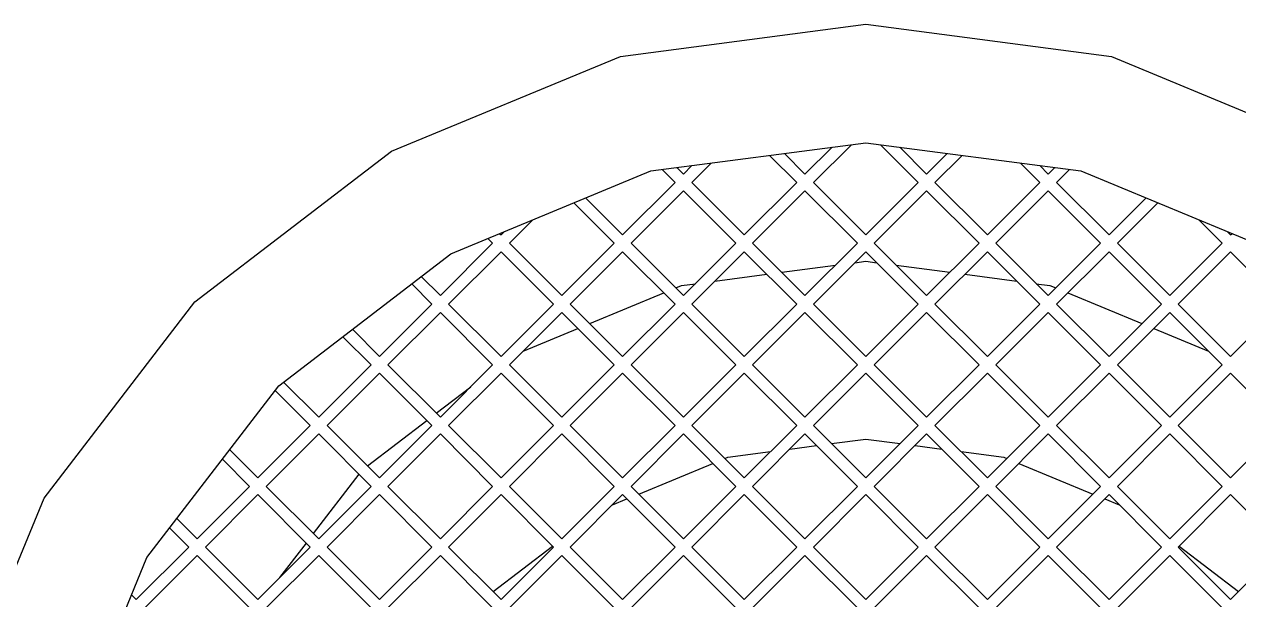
# Model space of a CAD drawing. Header units: inches. Extents: x 0 to 840, y -594 to 0.
# Drawn here: x 308.91 to 329.39, y -211.8 to -202.08 of the extents above; entities that cross this region are included whole.
import ezdxf

# ---------------------------------------------------------------- set-up
doc = ezdxf.new("R2010")
doc.units = ezdxf.units.IN
doc.header["$MEASUREMENT"] = 0

msp = doc.modelspace()

# ---------------------------------------------------------------- linework, layer by layer
at = {"color": 18, "true_color": 0x000000}
for p, q in [((318.966, -202.63), (323.106, -202.084)), ((318.966, -202.63), (323.106, -202.084)), ((323.106, -202.084), (327.248, -202.63)), ((323.106, -202.084), (327.248, -202.63)), ((315.106, -204.228), (318.966, -202.63)), ((315.106, -204.228), (318.966, -202.63)), ((327.248, -202.63), (331.106, -204.228)), ((327.248, -202.63), (331.106, -204.228)), ((319.482, -204.56), (323.106, -204.084)), ((319.482, -204.56), (323.106, -204.084)), ((322.08, -204.614), (322.536, -204.158)), ((322.08, -204.614), (322.536, -204.158)), ((322.222, -204.754), (322.862, -204.116)), ((322.222, -204.754), (322.862, -204.116)), ((323.106, -204.084), (326.73, -204.56)), ((323.106, -204.084), (326.73, -204.56)), ((323.352, -204.116), (323.99, -204.754)), ((323.352, -204.116), (323.99, -204.754)), ((323.678, -204.158), (324.132, -204.614)), ((323.678, -204.158), (324.132, -204.614)), ((311.792, -206.77), (315.106, -204.228)), ((311.792, -206.77), (315.106, -204.228)), ((321.482, -204.298), (321.94, -204.754)), ((321.482, -204.298), (321.94, -204.754)), ((321.732, -204.264), (322.08, -204.614)), ((321.732, -204.264), (322.08, -204.614)), ((324.132, -204.614), (324.48, -204.264)), ((324.132, -204.614), (324.48, -204.264)), ((324.272, -204.754), (324.73, -204.298)), ((324.272, -204.754), (324.73, -204.298)), ((316.106, -205.96), (319.482, -204.56)), ((316.106, -205.96), (319.482, -204.56)), ((319.67, -204.536), (319.888, -204.754)), ((319.67, -204.536), (319.888, -204.754)), ((319.92, -204.504), (320.03, -204.614)), ((319.92, -204.504), (320.03, -204.614)), ((320.03, -204.614), (320.174, -204.47)), ((320.03, -204.614), (320.174, -204.47)), ((320.172, -204.754), (320.5, -204.428)), ((320.172, -204.754), (320.5, -204.428)), ((325.712, -204.428), (326.04, -204.754)), ((325.712, -204.428), (326.04, -204.754)), ((326.038, -204.47), (326.182, -204.614)), ((326.038, -204.47), (326.182, -204.614)), ((326.182, -204.614), (326.292, -204.504)), ((326.182, -204.614), (326.292, -204.504)), ((326.324, -204.754), (326.542, -204.536)), ((326.324, -204.754), (326.542, -204.536)), ((326.73, -204.56), (330.106, -205.96)), ((326.73, -204.56), (330.106, -205.96)), ((319.004, -205.638), (319.888, -204.754)), ((319.004, -205.638), (319.888, -204.754)), ((320.172, -204.754), (321.056, -205.638)), ((320.172, -204.754), (321.056, -205.638)), ((321.056, -205.638), (321.94, -204.754)), ((321.056, -205.638), (321.94, -204.754)), ((322.222, -204.754), (323.106, -205.638)), ((322.222, -204.754), (323.106, -205.638)), ((323.106, -205.638), (323.99, -204.754)), ((323.106, -205.638), (323.99, -204.754)), ((324.272, -204.754), (325.156, -205.638)), ((324.272, -204.754), (325.156, -205.638)), ((325.156, -205.638), (326.04, -204.754)), ((325.156, -205.638), (326.04, -204.754)), ((326.324, -204.754), (327.208, -205.638)), ((326.324, -204.754), (327.208, -205.638)), ((318.382, -205.016), (319.004, -205.638)), ((318.382, -205.016), (319.004, -205.638)), ((319.146, -205.78), (320.03, -204.896)), ((319.146, -205.78), (320.03, -204.896)), ((320.03, -204.896), (320.914, -205.78)), ((320.03, -204.896), (320.914, -205.78)), ((321.196, -205.78), (322.08, -204.896)), ((321.196, -205.78), (322.08, -204.896)), ((322.08, -204.896), (322.964, -205.78)), ((322.08, -204.896), (322.964, -205.78)), ((323.248, -205.78), (324.132, -204.896)), ((323.248, -205.78), (324.132, -204.896)), ((324.132, -204.896), (325.016, -205.78)), ((324.132, -204.896), (325.016, -205.78)), ((325.298, -205.78), (326.182, -204.896)), ((325.298, -205.78), (326.182, -204.896)), ((326.182, -204.896), (327.066, -205.78)), ((326.182, -204.896), (327.066, -205.78)), ((327.208, -205.638), (327.83, -205.016)), ((327.208, -205.638), (327.83, -205.016)), ((318.182, -205.1), (318.864, -205.78)), ((318.182, -205.1), (318.864, -205.78)), ((327.348, -205.78), (328.03, -205.1)), ((327.348, -205.78), (328.03, -205.1)), ((317.096, -205.78), (317.49, -205.386)), ((317.096, -205.78), (317.49, -205.386)), ((328.722, -205.386), (329.116, -205.78)), ((328.722, -205.386), (329.116, -205.78)), ((316.932, -205.618), (316.954, -205.638)), ((316.932, -205.618), (316.954, -205.638)), ((316.954, -205.638), (317.006, -205.586)), ((316.954, -205.638), (317.006, -205.586)), ((329.206, -205.586), (329.258, -205.638)), ((329.206, -205.586), (329.258, -205.638)), ((329.258, -205.638), (329.28, -205.618)), ((329.258, -205.638), (329.28, -205.618)), ((315.93, -206.664), (316.812, -205.78)), ((315.93, -206.664), (316.812, -205.78)), ((316.732, -205.7), (316.812, -205.78)), ((316.732, -205.7), (316.812, -205.78)), ((317.096, -205.78), (317.98, -206.664)), ((317.096, -205.78), (317.98, -206.664)), ((317.98, -206.664), (318.864, -205.78)), ((317.98, -206.664), (318.864, -205.78)), ((319.146, -205.78), (320.03, -206.664)), ((319.146, -205.78), (320.03, -206.664)), ((320.03, -206.664), (320.914, -205.78)), ((320.03, -206.664), (320.914, -205.78)), ((321.196, -205.78), (322.08, -206.664)), ((321.196, -205.78), (322.08, -206.664)), ((322.08, -206.664), (322.964, -205.78)), ((322.08, -206.664), (322.964, -205.78)), ((323.248, -205.78), (324.132, -206.664)), ((323.248, -205.78), (324.132, -206.664)), ((324.132, -206.664), (325.016, -205.78)), ((324.132, -206.664), (325.016, -205.78)), ((325.298, -205.78), (326.182, -206.664)), ((325.298, -205.78), (326.182, -206.664)), ((326.182, -206.664), (327.066, -205.78)), ((326.182, -206.664), (327.066, -205.78)), ((327.348, -205.78), (328.232, -206.664)), ((327.348, -205.78), (328.232, -206.664)), ((328.232, -206.664), (329.116, -205.78)), ((328.232, -206.664), (329.116, -205.78)), ((313.206, -208.184), (316.106, -205.96)), ((313.206, -208.184), (316.106, -205.96)), ((316.07, -206.806), (316.954, -205.922)), ((316.07, -206.806), (316.954, -205.922)), ((316.954, -205.922), (317.838, -206.806)), ((316.954, -205.922), (317.838, -206.806)), ((318.122, -206.806), (319.004, -205.922)), ((318.122, -206.806), (319.004, -205.922)), ((319.004, -205.922), (319.888, -206.806)), ((319.004, -205.922), (319.888, -206.806)), ((320.172, -206.806), (321.056, -205.922)), ((320.172, -206.806), (321.056, -205.922)), ((321.056, -205.922), (321.94, -206.806)), ((321.056, -205.922), (321.94, -206.806)), ((322.222, -206.806), (323.106, -205.922)), ((322.222, -206.806), (323.106, -205.922)), ((323.106, -205.922), (323.99, -206.806)), ((323.106, -205.922), (323.99, -206.806)), ((324.272, -206.806), (325.156, -205.922)), ((324.272, -206.806), (325.156, -205.922)), ((325.156, -205.922), (326.04, -206.806)), ((325.156, -205.922), (326.04, -206.806)), ((326.324, -206.806), (327.208, -205.922)), ((326.324, -206.806), (327.208, -205.922)), ((327.208, -205.922), (328.092, -206.806)), ((327.208, -205.922), (328.092, -206.806)), ((328.374, -206.806), (329.258, -205.922)), ((328.374, -206.806), (329.258, -205.922)), ((329.258, -205.922), (330.142, -206.806)), ((329.258, -205.922), (330.142, -206.806)), ((321.688, -206.27), (322.594, -206.152)), ((321.688, -206.27), (322.594, -206.152)), ((321.688, -206.27), (322.594, -206.152)), ((321.688, -206.27), (322.594, -206.152)), ((322.92, -206.108), (323.106, -206.084)), ((322.92, -206.108), (323.106, -206.084)), ((322.92, -206.108), (323.106, -206.084)), ((322.92, -206.108), (323.106, -206.084)), ((323.106, -206.084), (323.292, -206.108)), ((323.106, -206.084), (323.292, -206.108)), ((323.106, -206.084), (323.292, -206.108)), ((323.106, -206.084), (323.292, -206.108)), ((323.618, -206.152), (324.524, -206.27)), ((323.618, -206.152), (324.524, -206.27)), ((323.618, -206.152), (324.524, -206.27)), ((323.618, -206.152), (324.524, -206.27)), ((315.608, -206.342), (315.93, -206.664)), ((315.608, -206.342), (315.93, -206.664)), ((320.558, -206.42), (321.438, -206.304)), ((320.558, -206.42), (321.438, -206.304)), ((320.558, -206.42), (321.438, -206.304)), ((320.558, -206.42), (321.438, -206.304)), ((324.774, -206.304), (325.654, -206.42)), ((324.774, -206.304), (325.654, -206.42)), ((324.774, -206.304), (325.654, -206.42)), ((324.774, -206.304), (325.654, -206.42)), ((315.448, -206.466), (315.788, -206.806)), ((315.448, -206.466), (315.788, -206.806)), ((318.45, -207.134), (319.7, -206.616)), ((318.45, -207.134), (319.7, -206.616)), ((318.45, -207.134), (319.7, -206.616)), ((318.45, -207.134), (319.7, -206.616)), ((319.9, -206.534), (320, -206.492)), ((319.9, -206.534), (320, -206.492)), ((319.9, -206.534), (320, -206.492)), ((319.9, -206.534), (320, -206.492)), ((320, -206.492), (320.232, -206.462)), ((320, -206.492), (320.232, -206.462)), ((320, -206.492), (320.232, -206.462)), ((320, -206.492), (320.232, -206.462)), ((325.98, -206.462), (326.212, -206.492)), ((325.98, -206.462), (326.212, -206.492)), ((325.98, -206.462), (326.212, -206.492)), ((325.98, -206.462), (326.212, -206.492)), ((326.212, -206.492), (326.312, -206.534)), ((326.212, -206.492), (326.312, -206.534)), ((326.212, -206.492), (326.312, -206.534)), ((326.212, -206.492), (326.312, -206.534)), ((326.512, -206.616), (327.762, -207.134)), ((326.512, -206.616), (327.762, -207.134)), ((326.512, -206.616), (327.762, -207.134)), ((326.512, -206.616), (327.762, -207.134)), ((309.25, -210.084), (311.792, -206.77)), ((309.25, -210.084), (311.792, -206.77)), ((314.904, -207.69), (315.788, -206.806)), ((314.904, -207.69), (315.788, -206.806)), ((316.07, -206.806), (316.954, -207.69)), ((316.07, -206.806), (316.954, -207.69)), ((316.954, -207.69), (317.838, -206.806)), ((316.954, -207.69), (317.838, -206.806)), ((318.122, -206.806), (319.004, -207.69)), ((318.122, -206.806), (319.004, -207.69)), ((319.004, -207.69), (319.888, -206.806)), ((319.004, -207.69), (319.888, -206.806)), ((320.172, -206.806), (321.056, -207.69)), ((320.172, -206.806), (321.056, -207.69)), ((321.056, -207.69), (321.94, -206.806)), ((321.056, -207.69), (321.94, -206.806)), ((322.222, -206.806), (323.106, -207.69)), ((322.222, -206.806), (323.106, -207.69)), ((323.106, -207.69), (323.99, -206.806)), ((323.106, -207.69), (323.99, -206.806)), ((324.272, -206.806), (325.156, -207.69)), ((324.272, -206.806), (325.156, -207.69)), ((325.156, -207.69), (326.04, -206.806)), ((325.156, -207.69), (326.04, -206.806)), ((326.324, -206.806), (327.208, -207.69)), ((326.324, -206.806), (327.208, -207.69)), ((327.208, -207.69), (328.092, -206.806)), ((327.208, -207.69), (328.092, -206.806)), ((328.374, -206.806), (329.258, -207.69)), ((328.374, -206.806), (329.258, -207.69)), ((329.258, -207.69), (330.142, -206.806)), ((329.258, -207.69), (330.142, -206.806)), ((315.046, -207.83), (315.93, -206.946)), ((315.046, -207.83), (315.93, -206.946)), ((315.93, -206.946), (316.812, -207.83)), ((315.93, -206.946), (316.812, -207.83)), ((317.096, -207.83), (317.98, -206.946)), ((317.096, -207.83), (317.98, -206.946)), ((317.98, -206.946), (318.864, -207.83)), ((317.98, -206.946), (318.864, -207.83)), ((319.146, -207.83), (320.03, -206.946)), ((319.146, -207.83), (320.03, -206.946)), ((320.03, -206.946), (320.914, -207.83)), ((320.03, -206.946), (320.914, -207.83)), ((321.196, -207.83), (322.08, -206.946)), ((321.196, -207.83), (322.08, -206.946)), ((322.08, -206.946), (322.964, -207.83)), ((322.08, -206.946), (322.964, -207.83)), ((323.248, -207.83), (324.132, -206.946)), ((323.248, -207.83), (324.132, -206.946)), ((324.132, -206.946), (325.016, -207.83)), ((324.132, -206.946), (325.016, -207.83)), ((325.298, -207.83), (326.182, -206.946)), ((325.298, -207.83), (326.182, -206.946)), ((326.182, -206.946), (327.066, -207.83)), ((326.182, -206.946), (327.066, -207.83)), ((327.348, -207.83), (328.232, -206.946)), ((327.348, -207.83), (328.232, -206.946)), ((328.232, -206.946), (329.116, -207.83)), ((328.232, -206.946), (329.116, -207.83)), ((314.446, -207.232), (314.904, -207.69)), ((314.446, -207.232), (314.904, -207.69)), ((317.326, -207.6), (318.25, -207.218)), ((317.326, -207.6), (318.25, -207.218)), ((317.326, -207.6), (318.25, -207.218)), ((317.326, -207.6), (318.25, -207.218)), ((327.962, -207.218), (328.886, -207.6)), ((327.962, -207.218), (328.886, -207.6)), ((327.962, -207.218), (328.886, -207.6)), ((327.962, -207.218), (328.886, -207.6)), ((314.286, -207.356), (314.762, -207.83)), ((314.286, -207.356), (314.762, -207.83)), ((313.878, -208.714), (314.762, -207.83)), ((313.878, -208.714), (314.762, -207.83)), ((315.046, -207.83), (315.93, -208.714)), ((315.046, -207.83), (315.93, -208.714)), ((315.93, -208.714), (316.812, -207.83)), ((315.93, -208.714), (316.812, -207.83)), ((317.096, -207.83), (317.98, -208.714)), ((317.096, -207.83), (317.98, -208.714)), ((317.98, -208.714), (318.864, -207.83)), ((317.98, -208.714), (318.864, -207.83)), ((319.146, -207.83), (320.03, -208.714)), ((319.146, -207.83), (320.03, -208.714)), ((320.03, -208.714), (320.914, -207.83)), ((320.03, -208.714), (320.914, -207.83)), ((321.196, -207.83), (322.08, -208.714)), ((321.196, -207.83), (322.08, -208.714)), ((322.08, -208.714), (322.964, -207.83)), ((322.08, -208.714), (322.964, -207.83)), ((323.248, -207.83), (324.132, -208.714)), ((323.248, -207.83), (324.132, -208.714)), ((324.132, -208.714), (325.016, -207.83)), ((324.132, -208.714), (325.016, -207.83)), ((325.298, -207.83), (326.182, -208.714)), ((325.298, -207.83), (326.182, -208.714)), ((326.182, -208.714), (327.066, -207.83)), ((326.182, -208.714), (327.066, -207.83)), ((327.348, -207.83), (328.232, -208.714)), ((327.348, -207.83), (328.232, -208.714)), ((328.232, -208.714), (329.116, -207.83)), ((328.232, -208.714), (329.116, -207.83)), ((314.02, -208.856), (314.904, -207.972)), ((314.02, -208.856), (314.904, -207.972)), ((314.904, -207.972), (315.788, -208.856)), ((314.904, -207.972), (315.788, -208.856)), ((316.07, -208.856), (316.954, -207.972)), ((316.07, -208.856), (316.954, -207.972)), ((316.954, -207.972), (317.838, -208.856)), ((316.954, -207.972), (317.838, -208.856)), ((318.122, -208.856), (319.004, -207.972)), ((318.122, -208.856), (319.004, -207.972)), ((319.004, -207.972), (319.888, -208.856)), ((319.004, -207.972), (319.888, -208.856)), ((320.172, -208.856), (321.056, -207.972)), ((320.172, -208.856), (321.056, -207.972)), ((321.056, -207.972), (321.94, -208.856)), ((321.056, -207.972), (321.94, -208.856)), ((322.222, -208.856), (323.106, -207.972)), ((322.222, -208.856), (323.106, -207.972)), ((323.106, -207.972), (323.99, -208.856)), ((323.106, -207.972), (323.99, -208.856)), ((324.272, -208.856), (325.156, -207.972)), ((324.272, -208.856), (325.156, -207.972)), ((325.156, -207.972), (326.04, -208.856)), ((325.156, -207.972), (326.04, -208.856)), ((326.324, -208.856), (327.208, -207.972)), ((326.324, -208.856), (327.208, -207.972)), ((327.208, -207.972), (328.092, -208.856)), ((327.208, -207.972), (328.092, -208.856)), ((328.374, -208.856), (329.258, -207.972)), ((328.374, -208.856), (329.258, -207.972)), ((329.258, -207.972), (330.142, -208.856)), ((329.258, -207.972), (330.142, -208.856)), ((310.982, -211.084), (313.206, -208.184)), ((310.982, -211.084), (313.206, -208.184)), ((313.146, -208.264), (313.736, -208.856)), ((313.146, -208.264), (313.736, -208.856)), ((313.206, -208.184), (313.206, -208.184)), ((313.206, -208.184), (313.206, -208.184)), ((313.286, -208.122), (313.878, -208.714)), ((313.286, -208.122), (313.878, -208.714)), ((315.862, -208.646), (316.444, -208.2)), ((315.862, -208.646), (316.444, -208.2)), ((315.862, -208.646), (316.444, -208.2)), ((315.862, -208.646), (316.444, -208.2)), ((312.854, -209.74), (313.736, -208.856)), ((312.854, -209.74), (313.736, -208.856)), ((314.02, -208.856), (314.904, -209.74)), ((314.02, -208.856), (314.904, -209.74)), ((314.7, -209.538), (315.702, -208.77)), ((314.7, -209.538), (315.702, -208.77)), ((314.7, -209.538), (315.702, -208.77)), ((314.7, -209.538), (315.702, -208.77)), ((314.904, -209.74), (315.788, -208.856)), ((314.904, -209.74), (315.788, -208.856)), ((316.07, -208.856), (316.954, -209.74)), ((316.07, -208.856), (316.954, -209.74)), ((316.954, -209.74), (317.838, -208.856)), ((316.954, -209.74), (317.838, -208.856)), ((318.122, -208.856), (319.004, -209.74)), ((318.122, -208.856), (319.004, -209.74)), ((319.004, -209.74), (319.888, -208.856)), ((319.004, -209.74), (319.888, -208.856)), ((320.172, -208.856), (321.056, -209.74)), ((320.172, -208.856), (321.056, -209.74)), ((321.056, -209.74), (321.94, -208.856)), ((321.056, -209.74), (321.94, -208.856)), ((322.222, -208.856), (323.106, -209.74)), ((322.222, -208.856), (323.106, -209.74)), ((323.106, -209.74), (323.99, -208.856)), ((323.106, -209.74), (323.99, -208.856)), ((324.272, -208.856), (325.156, -209.74)), ((324.272, -208.856), (325.156, -209.74)), ((325.156, -209.74), (326.04, -208.856)), ((325.156, -209.74), (326.04, -208.856)), ((326.324, -208.856), (327.208, -209.74)), ((326.324, -208.856), (327.208, -209.74)), ((327.208, -209.74), (328.092, -208.856)), ((327.208, -209.74), (328.092, -208.856)), ((328.374, -208.856), (329.258, -209.74)), ((328.374, -208.856), (329.258, -209.74)), ((329.258, -209.74), (330.142, -208.856)), ((329.258, -209.74), (330.142, -208.856)), ((312.994, -209.882), (313.878, -208.998)), ((312.994, -209.882), (313.878, -208.998)), ((313.878, -208.998), (314.762, -209.882)), ((313.878, -208.998), (314.762, -209.882)), ((315.046, -209.882), (315.93, -208.998)), ((315.046, -209.882), (315.93, -208.998)), ((315.93, -208.998), (316.812, -209.882)), ((315.93, -208.998), (316.812, -209.882)), ((317.096, -209.882), (317.98, -208.998)), ((317.096, -209.882), (317.98, -208.998)), ((317.98, -208.998), (318.864, -209.882)), ((317.98, -208.998), (318.864, -209.882)), ((319.146, -209.882), (320.03, -208.998)), ((319.146, -209.882), (320.03, -208.998)), ((320.03, -208.998), (320.914, -209.882)), ((320.03, -208.998), (320.914, -209.882)), ((321.196, -209.882), (322.08, -208.998)), ((321.196, -209.882), (322.08, -208.998)), ((322.08, -208.998), (322.964, -209.882)), ((322.08, -208.998), (322.964, -209.882)), ((322.526, -209.16), (323.106, -209.084)), ((322.526, -209.16), (323.106, -209.084)), ((323.106, -209.084), (323.686, -209.16)), ((323.106, -209.084), (323.686, -209.16)), ((323.248, -209.882), (324.132, -208.998)), ((323.248, -209.882), (324.132, -208.998)), ((324.132, -208.998), (325.016, -209.882)), ((324.132, -208.998), (325.016, -209.882)), ((325.298, -209.882), (326.182, -208.998)), ((325.298, -209.882), (326.182, -208.998)), ((326.182, -208.998), (327.066, -209.882)), ((326.182, -208.998), (327.066, -209.882)), ((327.348, -209.882), (328.232, -208.998)), ((327.348, -209.882), (328.232, -208.998)), ((328.232, -208.998), (329.116, -209.882)), ((328.232, -208.998), (329.116, -209.882)), ((312.378, -209.264), (312.854, -209.74)), ((312.378, -209.264), (312.854, -209.74)), ((320.776, -209.39), (321.5, -209.296)), ((320.776, -209.39), (321.5, -209.296)), ((321.826, -209.252), (322.276, -209.194)), ((321.826, -209.252), (322.276, -209.194)), ((323.936, -209.194), (324.386, -209.252)), ((323.936, -209.194), (324.386, -209.252)), ((324.712, -209.296), (325.436, -209.39)), ((324.712, -209.296), (325.436, -209.39)), ((312.254, -209.424), (312.712, -209.882)), ((312.254, -209.424), (312.712, -209.882)), ((319.276, -210.012), (320.526, -209.494)), ((319.276, -210.012), (320.526, -209.494)), ((320.726, -209.412), (320.776, -209.39)), ((320.726, -209.412), (320.776, -209.39)), ((325.436, -209.39), (325.486, -209.412)), ((325.436, -209.39), (325.486, -209.412)), ((325.686, -209.494), (326.936, -210.012)), ((325.686, -209.494), (326.936, -210.012)), ((313.792, -210.678), (314.56, -209.678)), ((313.792, -210.678), (314.56, -209.678)), ((313.792, -210.678), (314.56, -209.678)), ((313.792, -210.678), (314.56, -209.678)), ((311.828, -210.766), (312.712, -209.882)), ((311.828, -210.766), (312.712, -209.882)), ((312.994, -209.882), (313.878, -210.766)), ((312.994, -209.882), (313.878, -210.766)), ((313.878, -210.766), (314.762, -209.882)), ((313.878, -210.766), (314.762, -209.882)), ((315.046, -209.882), (315.93, -210.766)), ((315.046, -209.882), (315.93, -210.766)), ((315.93, -210.766), (316.812, -209.882)), ((315.93, -210.766), (316.812, -209.882)), ((317.096, -209.882), (317.98, -210.766)), ((317.096, -209.882), (317.98, -210.766)), ((317.98, -210.766), (318.864, -209.882)), ((317.98, -210.766), (318.864, -209.882)), ((319.146, -209.882), (320.03, -210.766)), ((319.146, -209.882), (320.03, -210.766)), ((320.03, -210.766), (320.914, -209.882)), ((320.03, -210.766), (320.914, -209.882)), ((321.196, -209.882), (322.08, -210.766)), ((321.196, -209.882), (322.08, -210.766)), ((322.08, -210.766), (322.964, -209.882)), ((322.08, -210.766), (322.964, -209.882)), ((323.248, -209.882), (324.132, -210.766)), ((323.248, -209.882), (324.132, -210.766)), ((324.132, -210.766), (325.016, -209.882)), ((324.132, -210.766), (325.016, -209.882)), ((325.298, -209.882), (326.182, -210.766)), ((325.298, -209.882), (326.182, -210.766)), ((326.182, -210.766), (327.066, -209.882)), ((326.182, -210.766), (327.066, -209.882)), ((327.348, -209.882), (328.232, -210.766)), ((327.348, -209.882), (328.232, -210.766)), ((328.232, -210.766), (329.116, -209.882)), ((328.232, -210.766), (329.116, -209.882)), ((307.652, -213.942), (309.25, -210.084)), ((307.652, -213.942), (309.25, -210.084)), ((311.97, -210.906), (312.854, -210.022)), ((311.97, -210.906), (312.854, -210.022)), ((312.854, -210.022), (313.736, -210.906)), ((312.854, -210.022), (313.736, -210.906)), ((314.02, -210.906), (314.904, -210.022)), ((314.02, -210.906), (314.904, -210.022)), ((314.904, -210.022), (315.788, -210.906)), ((314.904, -210.022), (315.788, -210.906)), ((316.07, -210.906), (316.954, -210.022)), ((316.07, -210.906), (316.954, -210.022)), ((316.954, -210.022), (317.838, -210.906)), ((316.954, -210.022), (317.838, -210.906)), ((318.122, -210.906), (319.004, -210.022)), ((318.122, -210.906), (319.004, -210.022)), ((318.832, -210.196), (319.076, -210.094)), ((318.832, -210.196), (319.076, -210.094)), ((319.004, -210.022), (319.888, -210.906)), ((319.004, -210.022), (319.888, -210.906)), ((320.172, -210.906), (321.056, -210.022)), ((320.172, -210.906), (321.056, -210.022)), ((321.056, -210.022), (321.94, -210.906)), ((321.056, -210.022), (321.94, -210.906)), ((322.222, -210.906), (323.106, -210.022)), ((322.222, -210.906), (323.106, -210.022)), ((323.106, -210.022), (323.99, -210.906)), ((323.106, -210.022), (323.99, -210.906)), ((324.272, -210.906), (325.156, -210.022)), ((324.272, -210.906), (325.156, -210.022)), ((325.156, -210.022), (326.04, -210.906)), ((325.156, -210.022), (326.04, -210.906)), ((326.324, -210.906), (327.208, -210.022)), ((326.324, -210.906), (327.208, -210.022)), ((327.136, -210.094), (327.38, -210.196)), ((327.136, -210.094), (327.38, -210.196)), ((327.208, -210.022), (328.092, -210.906)), ((327.208, -210.022), (328.092, -210.906)), ((328.374, -210.906), (329.258, -210.022)), ((328.374, -210.906), (329.258, -210.022)), ((329.258, -210.022), (330.142, -210.906)), ((329.258, -210.022), (330.142, -210.906)), ((311.488, -210.424), (311.828, -210.766)), ((311.488, -210.424), (311.828, -210.766)), ((311.364, -210.584), (311.686, -210.906)), ((311.364, -210.584), (311.686, -210.906)), ((310.802, -211.79), (311.686, -210.906)), ((310.802, -211.79), (311.686, -210.906)), ((311.97, -210.906), (312.854, -211.79)), ((311.97, -210.906), (312.854, -211.79)), ((312.854, -211.79), (313.736, -210.906)), ((312.854, -211.79), (313.736, -210.906)), ((313.222, -211.422), (313.67, -210.838)), ((313.222, -211.422), (313.67, -210.838)), ((313.222, -211.422), (313.67, -210.838)), ((313.222, -211.422), (313.67, -210.838)), ((314.02, -210.906), (314.904, -211.79)), ((314.02, -210.906), (314.904, -211.79)), ((314.904, -211.79), (315.788, -210.906)), ((314.904, -211.79), (315.788, -210.906)), ((316.07, -210.906), (316.954, -211.79)), ((316.07, -210.906), (316.954, -211.79)), ((316.822, -211.658), (317.822, -210.89)), ((316.822, -211.658), (317.822, -210.89)), ((316.954, -211.79), (317.838, -210.906)), ((316.954, -211.79), (317.838, -210.906)), ((318.122, -210.906), (319.004, -211.79)), ((318.122, -210.906), (319.004, -211.79)), ((319.004, -211.79), (319.888, -210.906)), ((319.004, -211.79), (319.888, -210.906)), ((320.172, -210.906), (321.056, -211.79)), ((320.172, -210.906), (321.056, -211.79)), ((321.056, -211.79), (321.94, -210.906)), ((321.056, -211.79), (321.94, -210.906)), ((322.222, -210.906), (323.106, -211.79)), ((322.222, -210.906), (323.106, -211.79)), ((323.106, -211.79), (323.99, -210.906)), ((323.106, -211.79), (323.99, -210.906)), ((324.272, -210.906), (325.156, -211.79)), ((324.272, -210.906), (325.156, -211.79)), ((325.156, -211.79), (326.04, -210.906)), ((325.156, -211.79), (326.04, -210.906)), ((326.324, -210.906), (327.208, -211.79)), ((326.324, -210.906), (327.208, -211.79)), ((327.208, -211.79), (328.092, -210.906)), ((327.208, -211.79), (328.092, -210.906)), ((328.374, -210.906), (329.258, -211.79)), ((328.374, -210.906), (329.258, -211.79)), ((328.39, -210.89), (329.39, -211.658)), ((328.39, -210.89), (329.39, -211.658)), ((329.258, -211.79), (330.142, -210.906)), ((329.258, -211.79), (330.142, -210.906)), ((309.584, -214.46), (310.982, -211.084)), ((309.584, -214.46), (310.982, -211.084)), ((310.944, -211.932), (311.828, -211.048)), ((310.944, -211.932), (311.828, -211.048)), ((311.828, -211.048), (312.712, -211.932)), ((311.828, -211.048), (312.712, -211.932)), ((312.994, -211.932), (313.878, -211.048)), ((312.994, -211.932), (313.878, -211.048)), ((313.878, -211.048), (314.762, -211.932)), ((313.878, -211.048), (314.762, -211.932)), ((315.046, -211.932), (315.93, -211.048)), ((315.046, -211.932), (315.93, -211.048)), ((315.93, -211.048), (316.812, -211.932)), ((315.93, -211.048), (316.812, -211.932)), ((317.096, -211.932), (317.98, -211.048)), ((317.096, -211.932), (317.98, -211.048)), ((317.98, -211.048), (318.864, -211.932)), ((317.98, -211.048), (318.864, -211.932)), ((319.146, -211.932), (320.03, -211.048)), ((319.146, -211.932), (320.03, -211.048)), ((320.03, -211.048), (320.914, -211.932)), ((320.03, -211.048), (320.914, -211.932)), ((321.196, -211.932), (322.08, -211.048)), ((321.196, -211.932), (322.08, -211.048)), ((322.08, -211.048), (322.964, -211.932)), ((322.08, -211.048), (322.964, -211.932)), ((323.248, -211.932), (324.132, -211.048)), ((323.248, -211.932), (324.132, -211.048)), ((324.132, -211.048), (325.016, -211.932)), ((324.132, -211.048), (325.016, -211.932)), ((325.298, -211.932), (326.182, -211.048)), ((325.298, -211.932), (326.182, -211.048)), ((326.182, -211.048), (327.066, -211.932)), ((326.182, -211.048), (327.066, -211.932)), ((327.348, -211.932), (328.232, -211.048)), ((327.348, -211.932), (328.232, -211.048)), ((328.232, -211.048), (329.116, -211.932)), ((328.232, -211.048), (329.116, -211.932)), ((310.722, -211.71), (310.802, -211.79)), ((310.722, -211.71), (310.802, -211.79))]:
    msp.add_line(p, q, dxfattribs=at)

doc.saveas('drawing.dxf')
